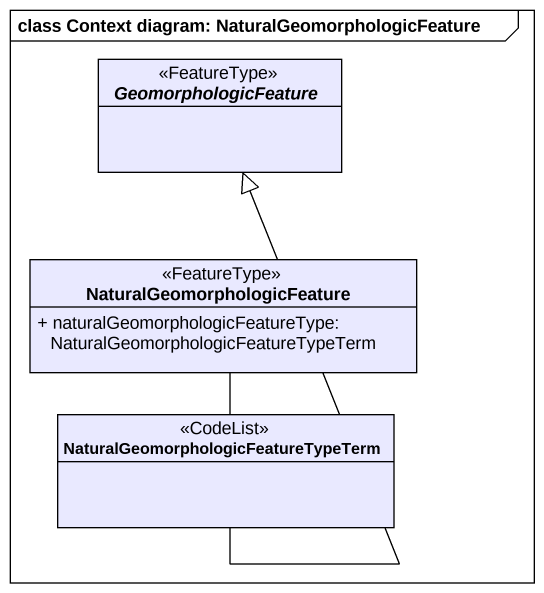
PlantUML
@startuml
mainframe class Context diagram: NaturalGeomorphologicFeature
hide circle
hide empty members
skinparam classAttributeIconSize 0
abstract class GeomorphologicFeature <<FeatureType>> #E9E9FF
class NaturalGeomorphologicFeature <<FeatureType>> #E9E9FF {
  + naturalGeomorphologicFeatureType: NaturalGeomorphologicFeatureTypeTerm
}
class "NaturalGeomorphologicFeatureTypeTerm" as NaturalGeomorphologicFeature_2 <<CodeList>> #E9E9FF
NaturalGeomorphologicFeature -up-|> GeomorphologicFeature
@enduml
